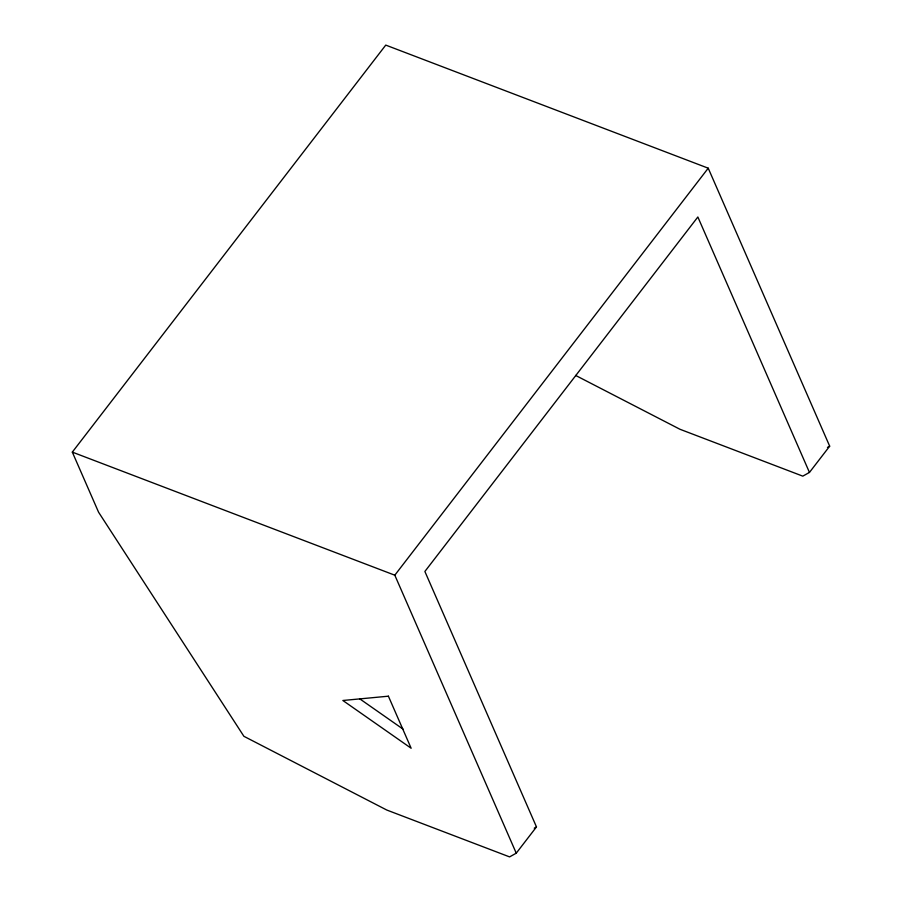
<?xml version="1.0" encoding="UTF-8"?>
<svg xmlns="http://www.w3.org/2000/svg" width="902" height="902" viewBox="0 0 902 902"><rect width="100%" height="100%" fill="white"/><g stroke="black" fill="none" stroke-linecap="round" stroke-linejoin="round"><path stroke-width="1.35" d="M809.455 472.434L697.855 216.987L424.876 571.473L536.476 826.92L516.248 853.179L509.596 856.9L386.744 810.019L243.901 736.303L98.577 512.212L72.318 452.116L385.752 45.1L708.228 168.189L829.682 446.174L809.455 472.434L802.791 476.143L679.95 429.262L575.611 375.424M516.248 853.179L394.805 575.194L708.228 168.189M827.461 447.415L829.682 446.174M534.255 828.16L536.476 826.92M72.318 452.116L394.805 575.194M359.842 698.903L403.081 729.143M388.401 696.186L342.861 700.493L411.143 748.243L388.401 696.186"/></g></svg>
